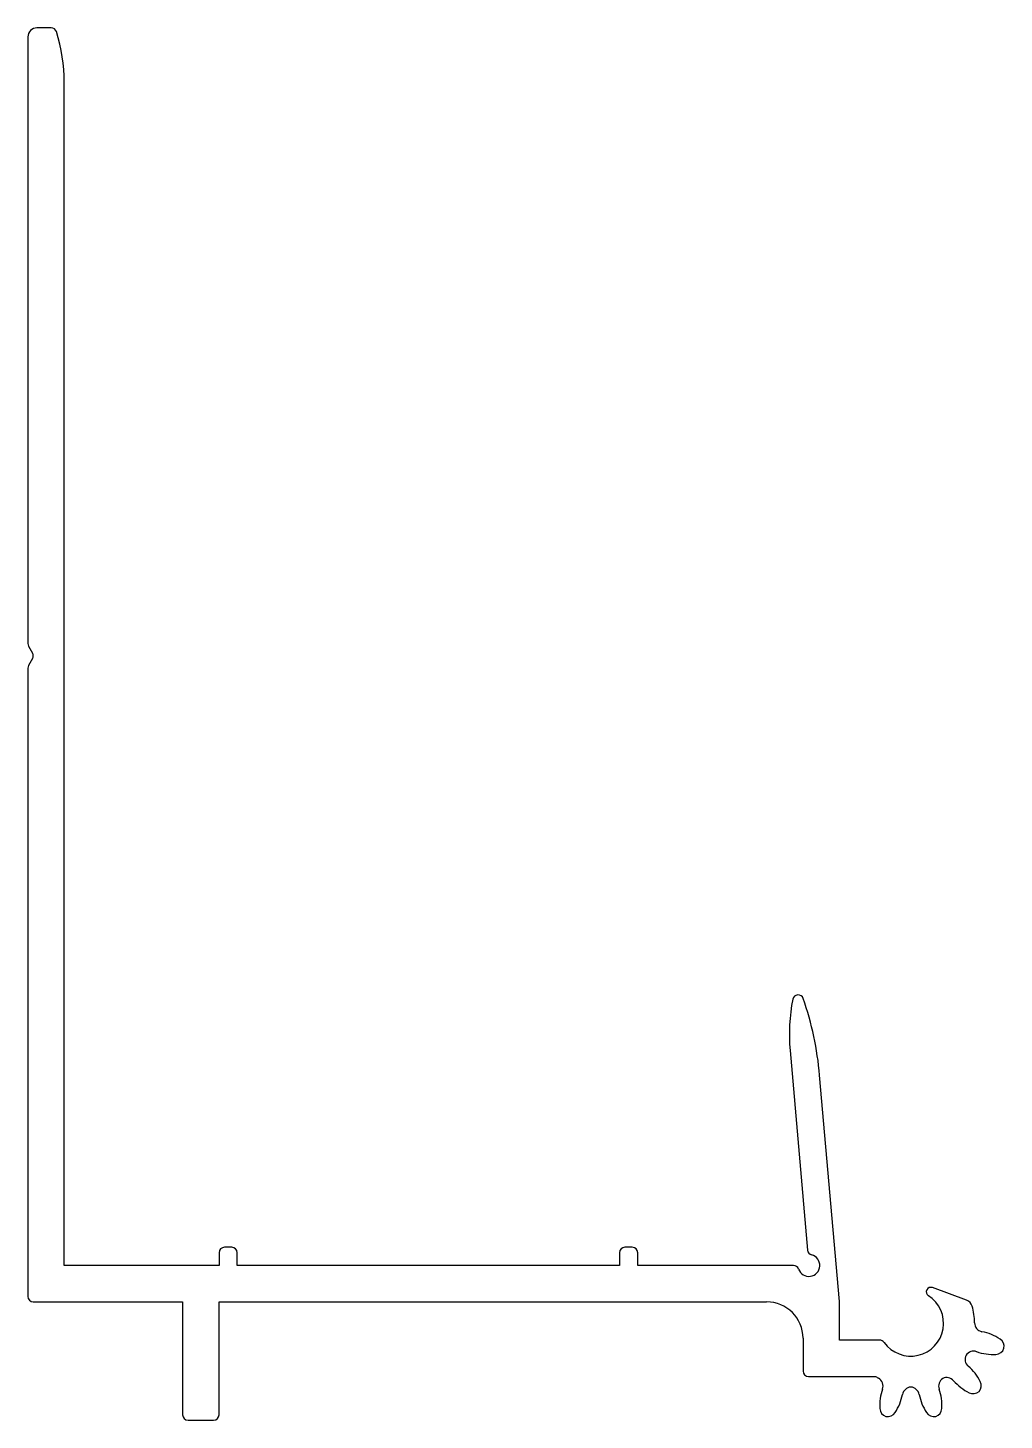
# Model space of a CAD drawing. Extents: x 3.1 to 56.7, y 2.2 to 78.7.
import ezdxf

# ---------------------------------------------------------------- set-up
doc = ezdxf.new("R2010")
doc.units = 0
doc.layers.get('0').update_dxf_attribs({"linetype": 'CONTINUOUS'})

msp = doc.modelspace()

# ---------------------------------------------------------------- linework, layer by layer
for p, q in [((3.069, 78.216), (3.069, 44.897)), ((4.352, 78.716), (3.569, 78.716)), ((5.069, 10.716), (5.069, 75.716)), ((3.109, 44.747), (3.328, 44.366)), ((3.328, 44.066), (3.109, 43.686)), ((3.069, 43.536), (3.069, 9.016)), ((44.935, 22.528), (45.895, 11.562)), ((47.648, 8.729), (46.56, 21.163)), ((14.269, 11.716), (13.869, 11.716)), ((36.269, 11.716), (35.869, 11.716)), ((13.569, 10.716), (5.069, 10.716)), ((13.569, 11.416), (13.569, 10.716)), ((14.569, 10.716), (14.569, 11.416)), ((35.569, 10.716), (14.569, 10.716)), ((35.569, 11.416), (35.569, 10.716)), ((36.569, 10.716), (36.569, 11.416)), ((45.12, 10.716), (36.569, 10.716)), ((54.628, 8.817), (52.755, 9.499)), ((3.369, 8.716), (11.569, 8.716)), ((11.569, 8.716), (11.569, 2.516)), ((13.569, 2.516), (13.569, 8.716)), ((13.569, 8.716), (43.649, 8.716)), ((47.649, 6.616), (47.649, 8.703)), ((45.649, 6.716), (45.649, 4.916)), ((49.859, 6.616), (47.649, 6.616)), ((45.949, 4.616), (49.637, 4.616)), ((11.869, 2.216), (13.269, 2.216))]:
    msp.add_line(p, q)
for centre, radius, start, end in [((3.569, 78.216), 0.5, 90, 180), ((4.352, 78.416), 0.3, 17.5583, 90), ((-4.181, 75.716), 9.25, 0, 17.5583), ((3.369, 44.897), 0.3, 180, 209.99999), ((3.369, 43.536), 0.3, 150.00001, 180), ((3.069, 44.216), 0.3, 330.00001, 29.99999), ((54.897, 23.404), 10, 168.82656, 185.02328), ((45.378, 25.284), 0.297, 19.14055, 168.82656), ((29.127, 19.644), 17.5, 4.97996, 19.14055), ((13.869, 11.416), 0.3, 90, 180), ((14.269, 11.416), 0.3, 0, 90), ((35.869, 11.416), 0.3, 90, 180), ((36.269, 11.416), 0.3, 0, 90), ((46.194, 11.588), 0.3, 185, 255.52869), ((45.12, 10.416), 0.3, 19.47121, 90), ((45.969, 10.716), 0.6, 199.47121, 75.52869), ((52.669, 9.264), 0.25, 69.91355, 237.54851), ((3.369, 9.016), 0.3, 180, 270), ((43.649, 6.716), 2, 0, 90), ((47.349, 8.703), 0.3, 0, 5), ((51.569, 7.534), 1.8, 215.44981, 57.54851), ((54.457, 8.347), 0.5, 15.72723, 69.99999), ((51.569, 7.534), 3.5, 0.45192, 15.72723), ((55.569, 7.566), 0.5, 180.45192, 259.32521), ((54.972, 4.396), 2.725, 56.63406, 79.32521), ((49.859, 6.316), 0.3, 35.44981, 90), ((56.216, 6.329), 0.5, 273.36594, 340.58982), ((56.196, 6.255), 0.5, 349.41018, 56.63406), ((55.049, 5.562), 0.5, 153.61773, 229.32521), ((55.018, 5.507), 0.5, 70.67479, 146.38227), ((56.085, 8.551), 2.725, 250.67479, 273.36594), ((45.949, 4.916), 0.3, 180, 270), ((51.569, 7.534), 3.5, 236.48155, 239.54808), ((52.947, 3.116), 2.725, 26.63406, 49.32521), ((49.542, 4.086), 0.5, 340.67479, 59.54808), ((52.586, 3.019), 2.725, 160.67479, 183.36594), ((51.601, 3.534), 0.5, 93.61773, 169.32521), ((51.538, 3.534), 0.5, 10.67479, 86.38227), ((53.597, 4.086), 0.5, 123.61773, 199.32521), ((50.553, 3.019), 2.725, 356.63406, 19.32521), ((53.542, 4.055), 0.5, 40.67479, 116.38227), ((55.988, 6.157), 2.725, 220.67479, 243.36594), ((54.936, 4.113), 0.5, 319.41018, 26.63406), ((48.431, 4.132), 2.725, 326.63406, 349.32521), ((54.707, 4.132), 2.725, 190.67479, 213.36594), ((54.991, 4.168), 0.5, 243.36594, 310.58982), ((11.869, 2.516), 0.3, 180, 270), ((13.269, 2.516), 0.3, 270, 360), ((50.364, 2.888), 0.5, 183.36594, 250.58982), ((50.29, 2.908), 0.5, 259.41018, 326.63406), ((52.849, 2.908), 0.5, 213.36594, 280.58982), ((52.775, 2.888), 0.5, 289.41018, 356.63406)]:
    msp.add_arc(centre, radius, start, end)

doc.saveas('drawing.dxf')
